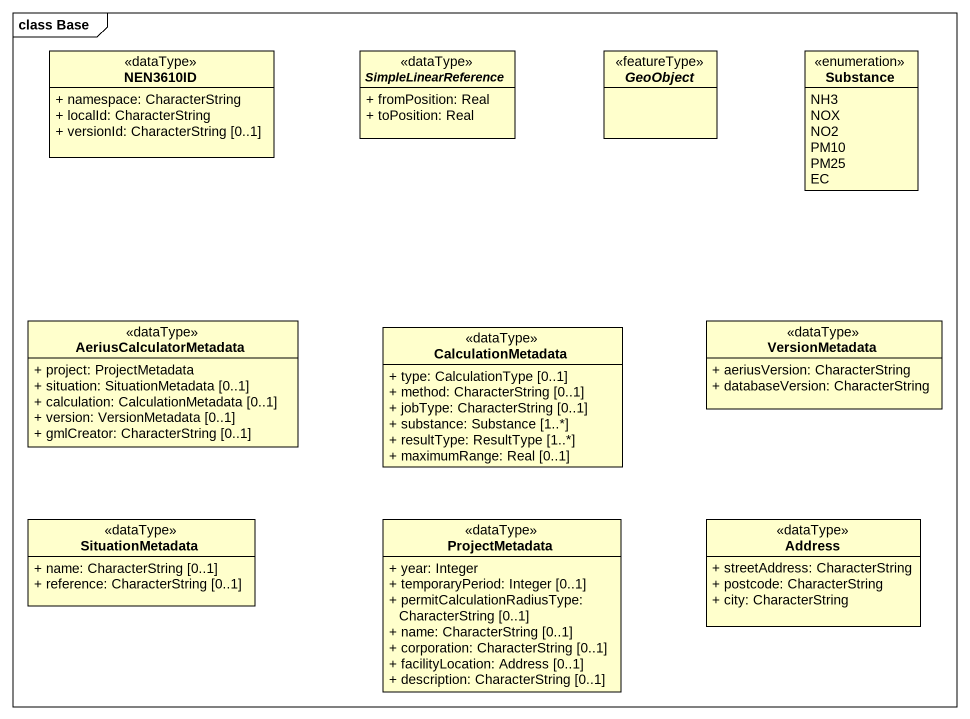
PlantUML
@startuml
mainframe class Base
hide circle
hide empty members
skinparam classAttributeIconSize 0
class NEN3610ID <<dataType>> {
  + namespace: CharacterString
  + localId: CharacterString
  + versionId: CharacterString [0..1]
}
abstract class SimpleLinearReference <<dataType>> {
  + fromPosition: Real
  + toPosition: Real
}
abstract class GeoObject <<featureType>>
enum Substance {
  NH3
  NOX
  NO2
  PM10
  PM25
  EC
}
class AeriusCalculatorMetadata <<dataType>> {
  + project: ProjectMetadata
  + situation: SituationMetadata [0..1]
  + calculation: CalculationMetadata [0..1]
  + version: VersionMetadata [0..1]
  + gmlCreator: CharacterString [0..1]
}
class CalculationMetadata <<dataType>> {
  + type: CalculationType [0..1]
  + method: CharacterString [0..1]
  + jobType: CharacterString [0..1]
  + substance: Substance [1..*]
  + resultType: ResultType [1..*]
  + maximumRange: Real [0..1]
}
class VersionMetadata <<dataType>> {
  + aeriusVersion: CharacterString
  + databaseVersion: CharacterString
}
class SituationMetadata <<dataType>> {
  + name: CharacterString [0..1]
  + reference: CharacterString [0..1]
}
class ProjectMetadata <<dataType>> {
  + year: Integer
  + temporaryPeriod: Integer [0..1]
  + permitCalculationRadiusType: CharacterString [0..1]
  + name: CharacterString [0..1]
  + corporation: CharacterString [0..1]
  + facilityLocation: Address [0..1]
  + description: CharacterString [0..1]
}
class Address <<dataType>> {
  + streetAddress: CharacterString
  + postcode: CharacterString
  + city: CharacterString
}
@enduml
